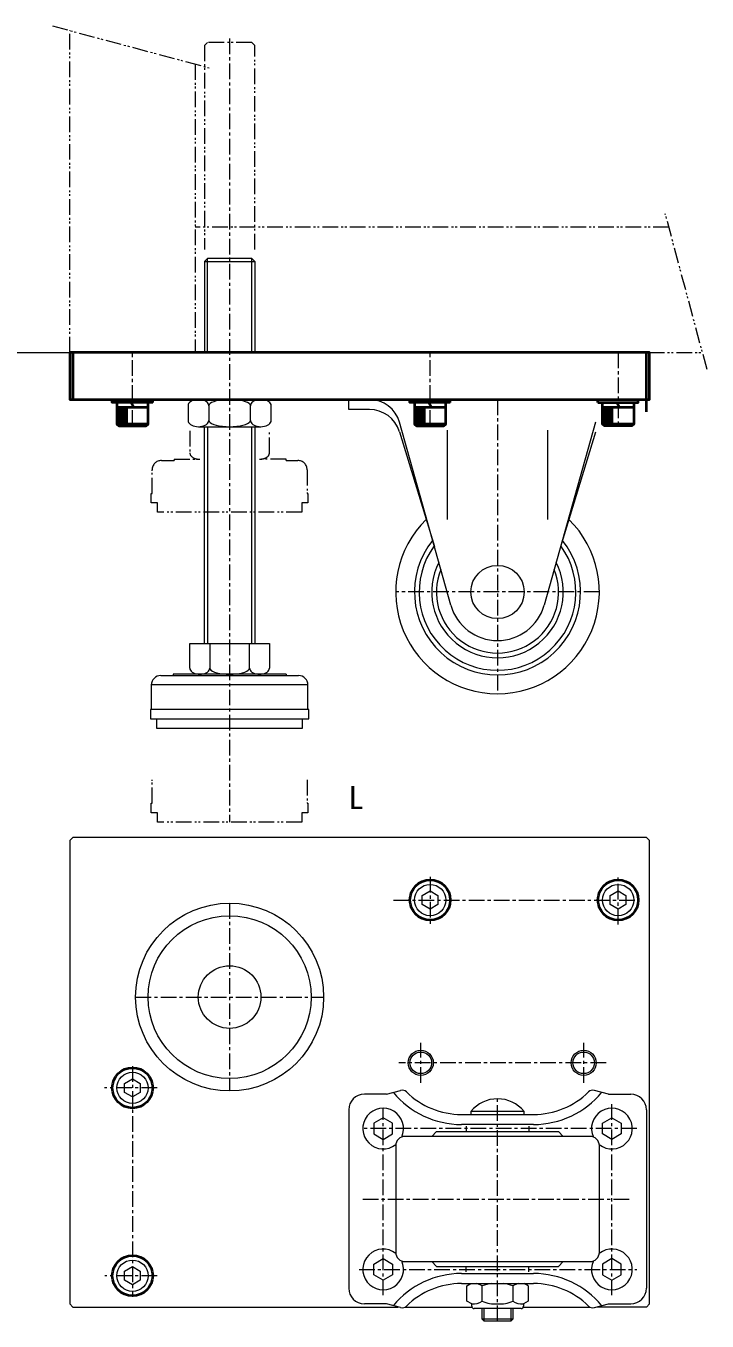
# Model space of a CAD drawing. Units: millimetres on the paper. Extents: x -600 to 3400, y -420 to 2338.
# Drawn here: x 2217.7 to 2435.1, y -404 to 9.7 of the extents above; entities that cross this region are included whole.
import ezdxf
from ezdxf.enums import TextEntityAlignment as Align

# ---------------------------------------------------------------- set-up
doc = ezdxf.new("R2010")
doc.units = ezdxf.units.MM
doc.linetypes.add('CHAIN1', pattern=[8, 5, -1, 1, -1])
doc.linetypes.add('DOUBLE_CHAIN1', pattern=[8.8, 5, -1, 0.6, -0.6, 0.6, -1])
for name, color, linetype, lineweight in [('0-0', 7, 'Continuous', 18), ('0-1', 4, 'Continuous', 18), ('0-8', 7, 'Continuous', 18), ('0-9', 4, 'DOUBLE_CHAIN1', 18)]:
    doc.layers.add(name, color=color, linetype=linetype, lineweight=lineweight)
doc.styles.add('ＭＳ ゴシック', font='')
doc.styles.get('ＭＳ ゴシック').set_extended_font_data('MS Gothic')

msp = doc.modelspace()

# ---------------------------------------------------------------- linework, layer by layer
at = {"layer": '0-0', "lineweight": 40}
for p, q in [((2232.685, -94.598), (2232.685, -109.598)), ((2415.685, -113.598), (2415.685, -94.598)), ((2251.252, -110.538), (2252.118, -112.038)), ((2256.685, -117.438), (2256.685, -110.538)), ((2258.125, -110.538), (2258.125, -109.598)), ((2346.252, -110.538), (2347.118, -112.038)), ((2351.685, -117.438), (2351.685, -110.538)), ((2353.125, -110.538), (2353.125, -109.598)), ((2400.245, -110.538), (2400.245, -109.598)), ((2406.252, -110.538), (2407.118, -112.038)), ((2246.685, -112.038), (2256.685, -112.038)), ((2247.31, -117.438), (2247.31, -112.038)), ((2247.935, -117.438), (2247.935, -112.038)), ((2248.56, -112.038), (2248.56, -117.438)), ((2249.185, -117.438), (2249.185, -112.038)), ((2249.81, -112.038), (2249.81, -117.438)), ((2341.685, -112.038), (2351.685, -112.038)), ((2342.31, -117.438), (2342.31, -112.038)), ((2342.935, -117.438), (2342.935, -112.038)), ((2343.56, -112.038), (2343.56, -117.438)), ((2344.185, -117.438), (2344.185, -112.038)), ((2344.81, -112.038), (2344.81, -117.438)), ((2401.685, -112.038), (2411.685, -112.038)), ((2402.31, -117.438), (2402.31, -112.038)), ((2402.935, -112.038), (2402.935, -117.438)), ((2403.56, -117.438), (2403.56, -112.038)), ((2404.185, -112.038), (2404.185, -117.438)), ((2404.81, -117.438), (2404.81, -112.038)), ((2411.685, -117.438), (2401.685, -117.438))]:
    msp.add_line(p, q, dxfattribs=at)
at = {"layer": '0-0'}
for p, q in [((2336.852, -119.885), (2348.029, -156.598)), ((2353.259, -175.277), (2336.915, -116.901)), ((2352.185, -147.919), (2352.185, -119.377)), ((2399.456, -116.901), (2383.111, -175.277)), ((2384.185, -119.377), (2384.185, -147.919)), ((2388.341, -156.598), (2399.519, -119.885)), ((2332.757, -331.493), (2337.221, -330.297)), ((2403.614, -331.493), (2399.15, -330.297)), ((2332.757, -331.493), (2325.685, -331.493)), ((2403.614, -331.493), (2410.685, -331.493)), ((2320.685, -336.493), (2320.685, -393.493)), ((2356.685, -337.993), (2379.685, -337.993)), ((2376.685, -337.993), (2376.685, -336.993)), ((2415.685, -336.493), (2415.685, -393.493)), ((2379.685, -341.193), (2356.685, -341.193)), ((2358.185, -341.693), (2358.185, -343.393)), ((2378.185, -341.693), (2378.185, -343.393)), ((2397.685, -344.993), (2338.685, -344.993)), ((2348.685, -343.393), (2347.185, -344.993)), ((2335.685, -347.993), (2335.685, -381.993)), ((2400.685, -381.993), (2400.685, -347.993)), ((2338.685, -384.993), (2397.685, -384.993)), ((2356.685, -388.793), (2379.685, -388.793)), ((2358.185, -388.293), (2358.185, -386.593)), ((2378.185, -388.293), (2378.185, -386.593)), ((2356.685, -391.993), (2379.685, -391.993)), ((2363.285, -397.598), (2363.285, -392.743)), ((2373.085, -392.743), (2373.085, -397.598)), ((2377.985, -392.743), (2376.685, -391.993)), ((2338.732, -399.493), (2359.978, -399.493)), ((2375.685, -399.993), (2360.685, -399.993)), ((2376.435, -399.493), (2397.639, -399.493)), ((2415.685, -399.493), (2399.882, -399.493)), ((2415.685, -399.493), (2416.685, -398.493)), ((2363.185, -403.293), (2363.885, -403.993)), ((2373.185, -403.293), (2372.485, -403.993))]:
    msp.add_line(p, q, dxfattribs=at)
at = {"layer": '0-0', "lineweight": 40}
msp.add_lwpolyline([(2231.685, -94.598), (2231.685, -109.598), (2416.685, -109.598), (2416.685, -94.598)], close=True, dxfattribs=at)
for points in [[(2258.125, -110.538), (2245.245, -110.538), (2245.245, -109.598)], [(2246.685, -110.538), (2246.685, -117.438), (2247.285, -118.038), (2256.085, -118.038), (2256.685, -117.438), (2246.685, -117.438)], [(2353.125, -110.538), (2340.245, -110.538), (2340.245, -109.598)], [(2341.685, -110.538), (2341.685, -117.438), (2342.285, -118.038), (2351.085, -118.038), (2351.685, -117.438), (2341.685, -117.438)], [(2400.245, -110.538), (2413.125, -110.538), (2413.125, -109.598)], [(2411.685, -110.538), (2411.685, -117.438), (2411.085, -118.038), (2402.285, -118.038), (2401.685, -117.438), (2401.685, -110.538)]]:
    msp.add_lwpolyline(points, dxfattribs=at)
at = {"layer": '0-0'}
for points in [[(2327.285, -112.798), (2320.685, -112.798), (2320.685, -109.598)], [(2232.685, -249.493), (2231.685, -250.493), (2231.685, -398.493), (2232.685, -399.493), (2336.489, -399.493)], [(2416.685, -398.493), (2416.685, -250.493), (2415.685, -249.493), (2232.685, -249.493)], [(2376.685, -336.993), (2359.685, -336.993), (2359.685, -337.993)], [(2348.685, -343.393), (2387.685, -343.393), (2389.185, -344.993)], [(2347.185, -384.993), (2348.685, -386.593), (2387.685, -386.593), (2389.185, -384.993)], [(2359.935, -399.243), (2359.935, -398.493), (2358.385, -397.598), (2358.385, -392.743), (2359.685, -391.993)], [(2377.985, -392.743), (2377.985, -397.598), (2376.435, -398.493), (2376.435, -399.243)], [(2337.221, -399.689), (2332.757, -398.493), (2325.685, -398.493)], [(2363.185, -399.993), (2363.185, -403.293), (2373.185, -403.293), (2373.185, -399.993)], [(2372.485, -399.993), (2372.485, -403.993), (2363.885, -403.993), (2363.885, -399.993)], [(2399.15, -399.689), (2403.614, -398.493), (2410.685, -398.493)]]:
    msp.add_lwpolyline(points, dxfattribs=at)
for points in [[(2346.685, -272.38), (2344.185, -270.936), (2344.185, -268.049), (2346.685, -266.606), (2349.185, -268.049), (2349.185, -270.936)], [(2409.185, -270.936), (2406.685, -272.38), (2404.185, -270.936), (2404.185, -268.049), (2406.685, -266.606), (2409.185, -268.049)], [(2249.185, -328.049), (2251.685, -326.606), (2254.185, -328.049), (2254.185, -330.936), (2251.685, -332.38), (2249.185, -330.936)], [(2331.685, -339.029), (2328.685, -340.761), (2328.685, -344.225), (2331.685, -345.957), (2334.685, -344.225), (2334.685, -340.761)], [(2401.685, -344.225), (2401.685, -340.761), (2404.685, -339.029), (2407.685, -340.761), (2407.685, -344.225), (2404.685, -345.957)], [(2334.685, -385.761), (2334.685, -389.225), (2331.685, -390.957), (2328.685, -389.225), (2328.685, -385.761), (2331.685, -384.029)], [(2407.685, -389.225), (2407.685, -385.761), (2404.685, -384.029), (2401.685, -385.761), (2401.685, -389.225), (2404.685, -390.957)], [(2251.685, -392.38), (2249.185, -390.936), (2249.185, -388.049), (2251.685, -386.606), (2254.185, -388.049), (2254.185, -390.936)]]:
    msp.add_lwpolyline(points, close=True, dxfattribs=at)
for centre, radius in [((2368.185, -171.098), 8.5), ((2346.685, -269.493), 5), ((2406.685, -269.493), 5), ((2282.685, -300.493), 30), ((2282.685, -300.493), 26), ((2282.685, -300.493), 10), ((2343.685, -321.493), 4), ((2343.685, -321.493), 3.45), ((2395.685, -321.493), 4), ((2395.685, -321.493), 3.45), ((2251.685, -329.493), 5), ((2251.685, -389.493), 5)]:
    msp.add_circle(centre, radius, dxfattribs=at)
at = {"layer": '0-0', "lineweight": 40}
for centre in [(2346.685, -269.493), (2406.685, -269.493), (2251.685, -329.493), (2251.685, -389.493)]:
    msp.add_circle(centre, 6.44, dxfattribs=at)
at = {"layer": '0-0'}
for centre, radius, start, end in [((2327.285, -119.598), 10, 15.64157, 90), ((2327.285, -122.798), 10, 16.9336, 90), ((2368.185, -171.098), 32.5, 134.5367, 45.4633), ((2368.185, -171.098), 26.5, 141.56203, 38.43797), ((2368.185, -171.098), 25, 143.95771, 36.04229), ((2368.185, -171.098), 21, 153.21098, 26.78902), ((2368.185, -171.098), 19.5, 158.28472, 21.71528), ((2368.185, -171.098), 15.5, 195.79434, 270), ((2368.185, -171.098), 15.5, 270, 344.20566), ((2356.685, -312.993), 28.2, 219.46017, 270), ((2337.738, -332.229), 2, 45.43346, 105), ((2356.685, -312.993), 25, 225.43346, 270), ((2379.685, -312.993), 25, 270, 314.56654), ((2379.685, -312.993), 28.2, 270, 320.53983), ((2398.632, -332.229), 2, 75, 134.56654), ((2325.685, -336.493), 5, 90, 180), ((2368.185, -344.024), 11.031, 39.59775, 140.40225), ((2410.685, -336.493), 5, 0, 90), ((2331.685, -342.493), 6.5, 335.40963, 308.27591), ((2404.685, -342.493), 6.5, 231.72409, 204.59037), ((2338.685, -347.993), 3, 90, 180), ((2397.685, -347.993), 3, 0, 90), ((2331.685, -387.493), 6.5, 51.72409, 24.59037), ((2338.685, -381.993), 3, 180, 270), ((2397.685, -381.993), 3, 270, 0), ((2404.685, -387.493), 6.5, 155.40963, 128.27591), ((2356.685, -416.993), 28.2, 90, 140.53983), ((2379.685, -416.993), 28.2, 39.46017, 90), ((2356.685, -416.993), 25, 90, 134.56654), ((2360.536, -396.92), 5, 56.64688, 80.2004), ((2367.202, -401.944), 10, 95.6422, 113.05933), ((2369.169, -401.944), 10, 66.94067, 84.3578), ((2375.834, -396.92), 5, 99.7996, 123.35312), ((2379.685, -416.993), 25, 45.43346, 90), ((2325.685, -393.493), 5, 180, 270), ((2410.685, -393.493), 5, 270, 0), ((2337.738, -397.757), 2, 255, 314.56654), ((2360.4, -393.514), 5, 264.66785, 305.24478), ((2360.685, -399.243), 0.75, 180, 270), ((2367.475, -388.518), 10, 245.22862, 274.07151), ((2368.895, -388.518), 10, 265.92849, 294.77138), ((2375.971, -393.514), 5, 234.75522, 275.33214), ((2375.685, -399.243), 0.75, 270, 0), ((2398.632, -397.757), 2, 225.43346, 285)]:
    msp.add_arc(centre, radius, start, end, dxfattribs=at)
at = {"layer": '0-1', "linetype": 'DOUBLE_CHAIN1'}
for p, q in [((2226.152, 9.728), (2277.046, -3.909)), ((2231.685, -94.598), (2231.685, 8.245)), ((2271.685, -2.473), (2271.685, -94.598)), ((2435.068, -100.068), (2421.736, -50.31)), ((2422.884, -54.598), (2271.685, -54.598)), ((2231.685, -94.598), (2433.602, -94.598))]:
    msp.add_line(p, q, dxfattribs=at)
at = {"layer": '0-1', "linetype": 'CHAIN1'}
for p, q in [((2282.685, 5.702), (2282.685, -244.598)), ((2251.685, -118.038), (2251.685, -94.598)), ((2346.685, -118.038), (2346.685, -94.598)), ((2406.685, -94.598), (2406.685, -118.038)), ((2368.185, -109.598), (2368.185, -203.598)), ((2400.685, -171.098), (2335.685, -171.098)), ((2346.685, -262.087), (2346.685, -277.327)), ((2406.685, -277.327), (2406.685, -261.771)), ((2282.685, -270.493), (2282.685, -330.493)), ((2335.009, -269.493), (2413.511, -269.493)), ((2252.685, -300.493), (2312.685, -300.493)), ((2343.685, -327.845), (2343.685, -315.14)), ((2395.685, -327.845), (2395.685, -315.14)), ((2251.685, -322.521), (2251.685, -396.281)), ((2402.84, -321.493), (2336.74, -321.493)), ((2259.519, -329.493), (2242.734, -329.493)), ((2368.185, -403.993), (2368.185, -332.993)), ((2404.685, -395.745), (2404.685, -334.205)), ((2331.685, -395.745), (2331.685, -336.14)), ((2412.607, -342.493), (2325.17, -342.493)), ((2325.17, -364.993), (2410.377, -364.993)), ((2323.983, -387.493), (2412.607, -387.493)), ((2259.519, -389.493), (2242.843, -389.493))]:
    msp.add_line(p, q, dxfattribs=at)
at = {"layer": '0-8', "color": 4}
for p, q in [((2274.685, -65.498), (2290.685, -65.498)), ((2275.585, -94.598), (2275.585, -64.598)), ((2289.785, -94.598), (2289.785, -64.598)), ((2175.932, -94.598), (2231.685, -94.598)), ((2307.685, -200.798), (2257.685, -200.798))]:
    msp.add_line(p, q, dxfattribs=at)
at = {"layer": '0-8'}
for p, q in [((2274.685, -65.498), (2274.685, -94.598)), ((2290.685, -65.498), (2289.785, -64.598)), ((2290.685, -65.498), (2290.685, -94.598)), ((2269.406, -111.598), (2269.406, -116.298)), ((2292.645, -109.598), (2272.726, -109.598)), ((2276.046, -111.598), (2276.046, -116.298)), ((2289.325, -116.298), (2289.325, -111.598)), ((2295.964, -116.298), (2295.964, -111.598)), ((2272.726, -118.298), (2292.645, -118.298)), ((2274.685, -187.598), (2274.685, -118.298)), ((2275.585, -118.298), (2275.585, -187.598)), ((2289.785, -187.598), (2289.785, -118.298)), ((2290.685, -118.298), (2290.685, -187.598)), ((2269.984, -187.598), (2295.387, -187.598)), ((2269.984, -195.398), (2269.984, -187.598)), ((2276.334, -187.598), (2276.334, -195.398)), ((2289.036, -195.398), (2289.036, -187.598)), ((2295.387, -187.598), (2295.387, -195.398)), ((2260.685, -197.798), (2304.685, -197.798)), ((2300.685, -197.398), (2300.685, -197.798)), ((2257.685, -200.798), (2257.685, -208.598)), ((2307.685, -208.598), (2307.685, -200.798))]:
    msp.add_line(p, q, dxfattribs=at)
for points in [[(2289.785, -64.598), (2275.585, -64.598), (2274.685, -65.498)], [(2276.046, -111.598), (2275.995, -111.25), (2275.846, -110.914), (2275.601, -110.598), (2275.269, -110.312), (2274.86, -110.066), (2274.386, -109.866), (2273.861, -109.718), (2273.303, -109.628), (2272.726, -109.598), (2272.15, -109.628), (2271.591, -109.718), (2271.066, -109.866), (2270.592, -110.066), (2270.183, -110.312), (2269.851, -110.598), (2269.606, -110.914), (2269.457, -111.25), (2269.406, -111.598)], [(2289.325, -111.598), (2289.224, -111.25), (2288.924, -110.914), (2288.435, -110.598), (2287.772, -110.312), (2286.953, -110.066), (2286.005, -109.866), (2284.956, -109.718), (2283.838, -109.628), (2282.685, -109.598), (2281.532, -109.628), (2280.414, -109.718), (2279.366, -109.866), (2278.418, -110.066), (2277.599, -110.312), (2276.935, -110.598), (2276.446, -110.914), (2276.147, -111.25), (2276.046, -111.598)], [(2295.964, -111.598), (2295.914, -111.25), (2295.764, -110.914), (2295.52, -110.598), (2295.188, -110.312), (2294.779, -110.066), (2294.305, -109.866), (2293.78, -109.718), (2293.221, -109.628), (2292.645, -109.598), (2292.068, -109.628), (2291.509, -109.718), (2290.985, -109.866), (2290.511, -110.066), (2290.102, -110.312), (2289.77, -110.598), (2289.525, -110.914), (2289.375, -111.25), (2289.325, -111.598)], [(2269.406, -116.298), (2269.457, -116.645), (2269.606, -116.982), (2269.851, -117.298), (2270.183, -117.583), (2270.592, -117.83), (2271.066, -118.03), (2271.591, -118.177), (2272.15, -118.267), (2272.726, -118.298), (2273.303, -118.267), (2273.861, -118.177), (2274.386, -118.03), (2274.86, -117.83), (2275.269, -117.583), (2275.601, -117.298), (2275.846, -116.982), (2275.995, -116.645), (2276.046, -116.298), (2276.147, -116.645), (2276.446, -116.982), (2276.935, -117.298), (2277.599, -117.583), (2278.418, -117.83), (2279.366, -118.03), (2280.414, -118.177), (2281.532, -118.267), (2282.685, -118.298), (2283.838, -118.267), (2284.956, -118.177), (2286.005, -118.03), (2286.953, -117.83), (2287.772, -117.583), (2288.435, -117.298), (2288.924, -116.982), (2289.224, -116.645), (2289.325, -116.298), (2289.375, -116.645), (2289.525, -116.982), (2289.77, -117.298)], [(2289.77, -117.298), (2290.102, -117.583), (2290.511, -117.83), (2290.985, -118.03), (2291.509, -118.177), (2292.068, -118.267), (2292.645, -118.298), (2293.221, -118.267), (2293.78, -118.177), (2294.305, -118.03), (2294.779, -117.83), (2295.188, -117.583), (2295.52, -117.298), (2295.764, -116.982), (2295.914, -116.645), (2295.964, -116.298)], [(2300.685, -197.398), (2264.685, -197.398), (2264.685, -197.798)], [(2269.984, -195.398), (2270.032, -195.745), (2270.175, -196.082), (2270.409, -196.398), (2270.727, -196.683), (2271.118, -196.93), (2271.571, -197.13), (2272.073, -197.277), (2272.608, -197.367), (2273.159, -197.398), (2273.71, -197.367), (2274.245, -197.277), (2274.747, -197.13), (2275.2, -196.93), (2275.592, -196.683), (2275.909, -196.398), (2276.143, -196.082), (2276.286, -195.745), (2276.334, -195.398), (2276.334, -195.398), (2276.431, -195.745), (2276.717, -196.082), (2277.185, -196.398), (2277.82, -196.683), (2278.603, -196.93), (2279.51, -197.13), (2280.513, -197.277), (2281.583, -197.367), (2282.685, -197.398), (2283.788, -197.367), (2284.857, -197.277), (2285.861, -197.13), (2286.768, -196.93), (2287.55, -196.683), (2288.185, -196.398), (2288.653, -196.082), (2288.94, -195.745), (2289.036, -195.398), (2289.036, -195.398), (2289.084, -195.745)], [(2289.084, -195.745), (2289.228, -196.082), (2289.462, -196.398), (2289.779, -196.683), (2290.17, -196.93), (2290.624, -197.13), (2291.126, -197.277), (2291.66, -197.367), (2292.212, -197.398), (2292.763, -197.367), (2293.298, -197.277), (2293.799, -197.13), (2294.253, -196.93), (2294.644, -196.683), (2294.962, -196.398), (2295.196, -196.082), (2295.339, -195.745), (2295.387, -195.398), (2295.387, -195.398)], [(2259.385, -211.598), (2259.385, -214.598), (2305.985, -214.598), (2305.985, -211.598)]]:
    msp.add_lwpolyline(points, dxfattribs=at)
msp.add_lwpolyline([(2257.435, -208.598), (2257.435, -211.598), (2307.935, -211.598), (2307.935, -208.598)], close=True, dxfattribs=at)
for centre, start, end in [((2260.685, -200.798), 90, 180), ((2304.685, -200.798), 360, 90)]:
    msp.add_arc(centre, 3, start, end, dxfattribs=at)
at = {"layer": '0-9'}
for p, q in [((2290.685, -61.666), (2290.685, 3.502)), ((2269.984, -119.598), (2269.984, -126.698)), ((2295.387, -126.698), (2295.387, -119.598)), ((2257.935, -139.598), (2257.935, -132.098)), ((2260.935, -129.098), (2264.935, -129.098)), ((2264.935, -128.698), (2264.935, -129.098)), ((2264.935, -128.698), (2273.159, -128.698)), ((2300.685, -128.698), (2292.212, -128.698)), ((2300.685, -129.098), (2300.685, -128.698)), ((2300.685, -129.098), (2304.435, -129.098)), ((2307.435, -132.098), (2307.435, -139.598)), ((2257.685, -142.598), (2257.685, -139.598)), ((2257.685, -139.598), (2257.935, -139.598)), ((2307.435, -139.598), (2307.685, -139.598)), ((2307.685, -139.598), (2307.685, -142.598)), ((2259.635, -142.598), (2257.685, -142.598)), ((2259.635, -145.598), (2259.635, -142.598)), ((2305.735, -142.598), (2305.735, -145.598)), ((2307.685, -142.598), (2305.735, -142.598)), ((2305.735, -145.598), (2259.635, -145.598)), ((2257.935, -238.598), (2257.935, -231.098)), ((2307.435, -231.098), (2307.435, -238.598)), ((2257.685, -241.598), (2257.685, -238.598)), ((2257.685, -238.598), (2257.935, -238.598)), ((2307.435, -238.598), (2307.685, -238.598)), ((2307.685, -238.598), (2307.685, -241.598)), ((2259.635, -241.598), (2257.685, -241.598)), ((2259.635, -244.598), (2259.635, -241.598)), ((2305.735, -241.598), (2305.735, -244.598)), ((2307.685, -241.598), (2305.735, -241.598)), ((2305.735, -244.598), (2259.635, -244.598))]:
    msp.add_line(p, q, dxfattribs=at)
msp.add_lwpolyline([(2290.685, 3.502), (2289.785, 4.402), (2275.585, 4.402), (2274.685, 3.502), (2274.685, -61.666)], dxfattribs=at)
for centre, start, end in [((2260.935, -132.098), 90, 180), ((2304.435, -132.098), 360, 90)]:
    msp.add_arc(centre, 3, start, end, dxfattribs=at)
for centre, major_axis, start_param, end_param in [((2273.159, -126.698), (3.175, 0), 3.1415927, 4.712389), ((2292.212, -126.698), (-3.175, 0), 1.5707963, 3.1415927)]:
    msp.add_ellipse(centre, major_axis=major_axis, ratio=0.629837, start_param=start_param, end_param=end_param, dxfattribs=at)

# ---------------------------------------------------------------- texts
at = {"layer": '0-0', "style": 'ＭＳ ゴシック'}
msp.add_text('L', height=7.331, dxfattribs=at).set_placement((2320.544, -242.61), align=Align.BOTTOM_LEFT)

doc.saveas('drawing.dxf')
